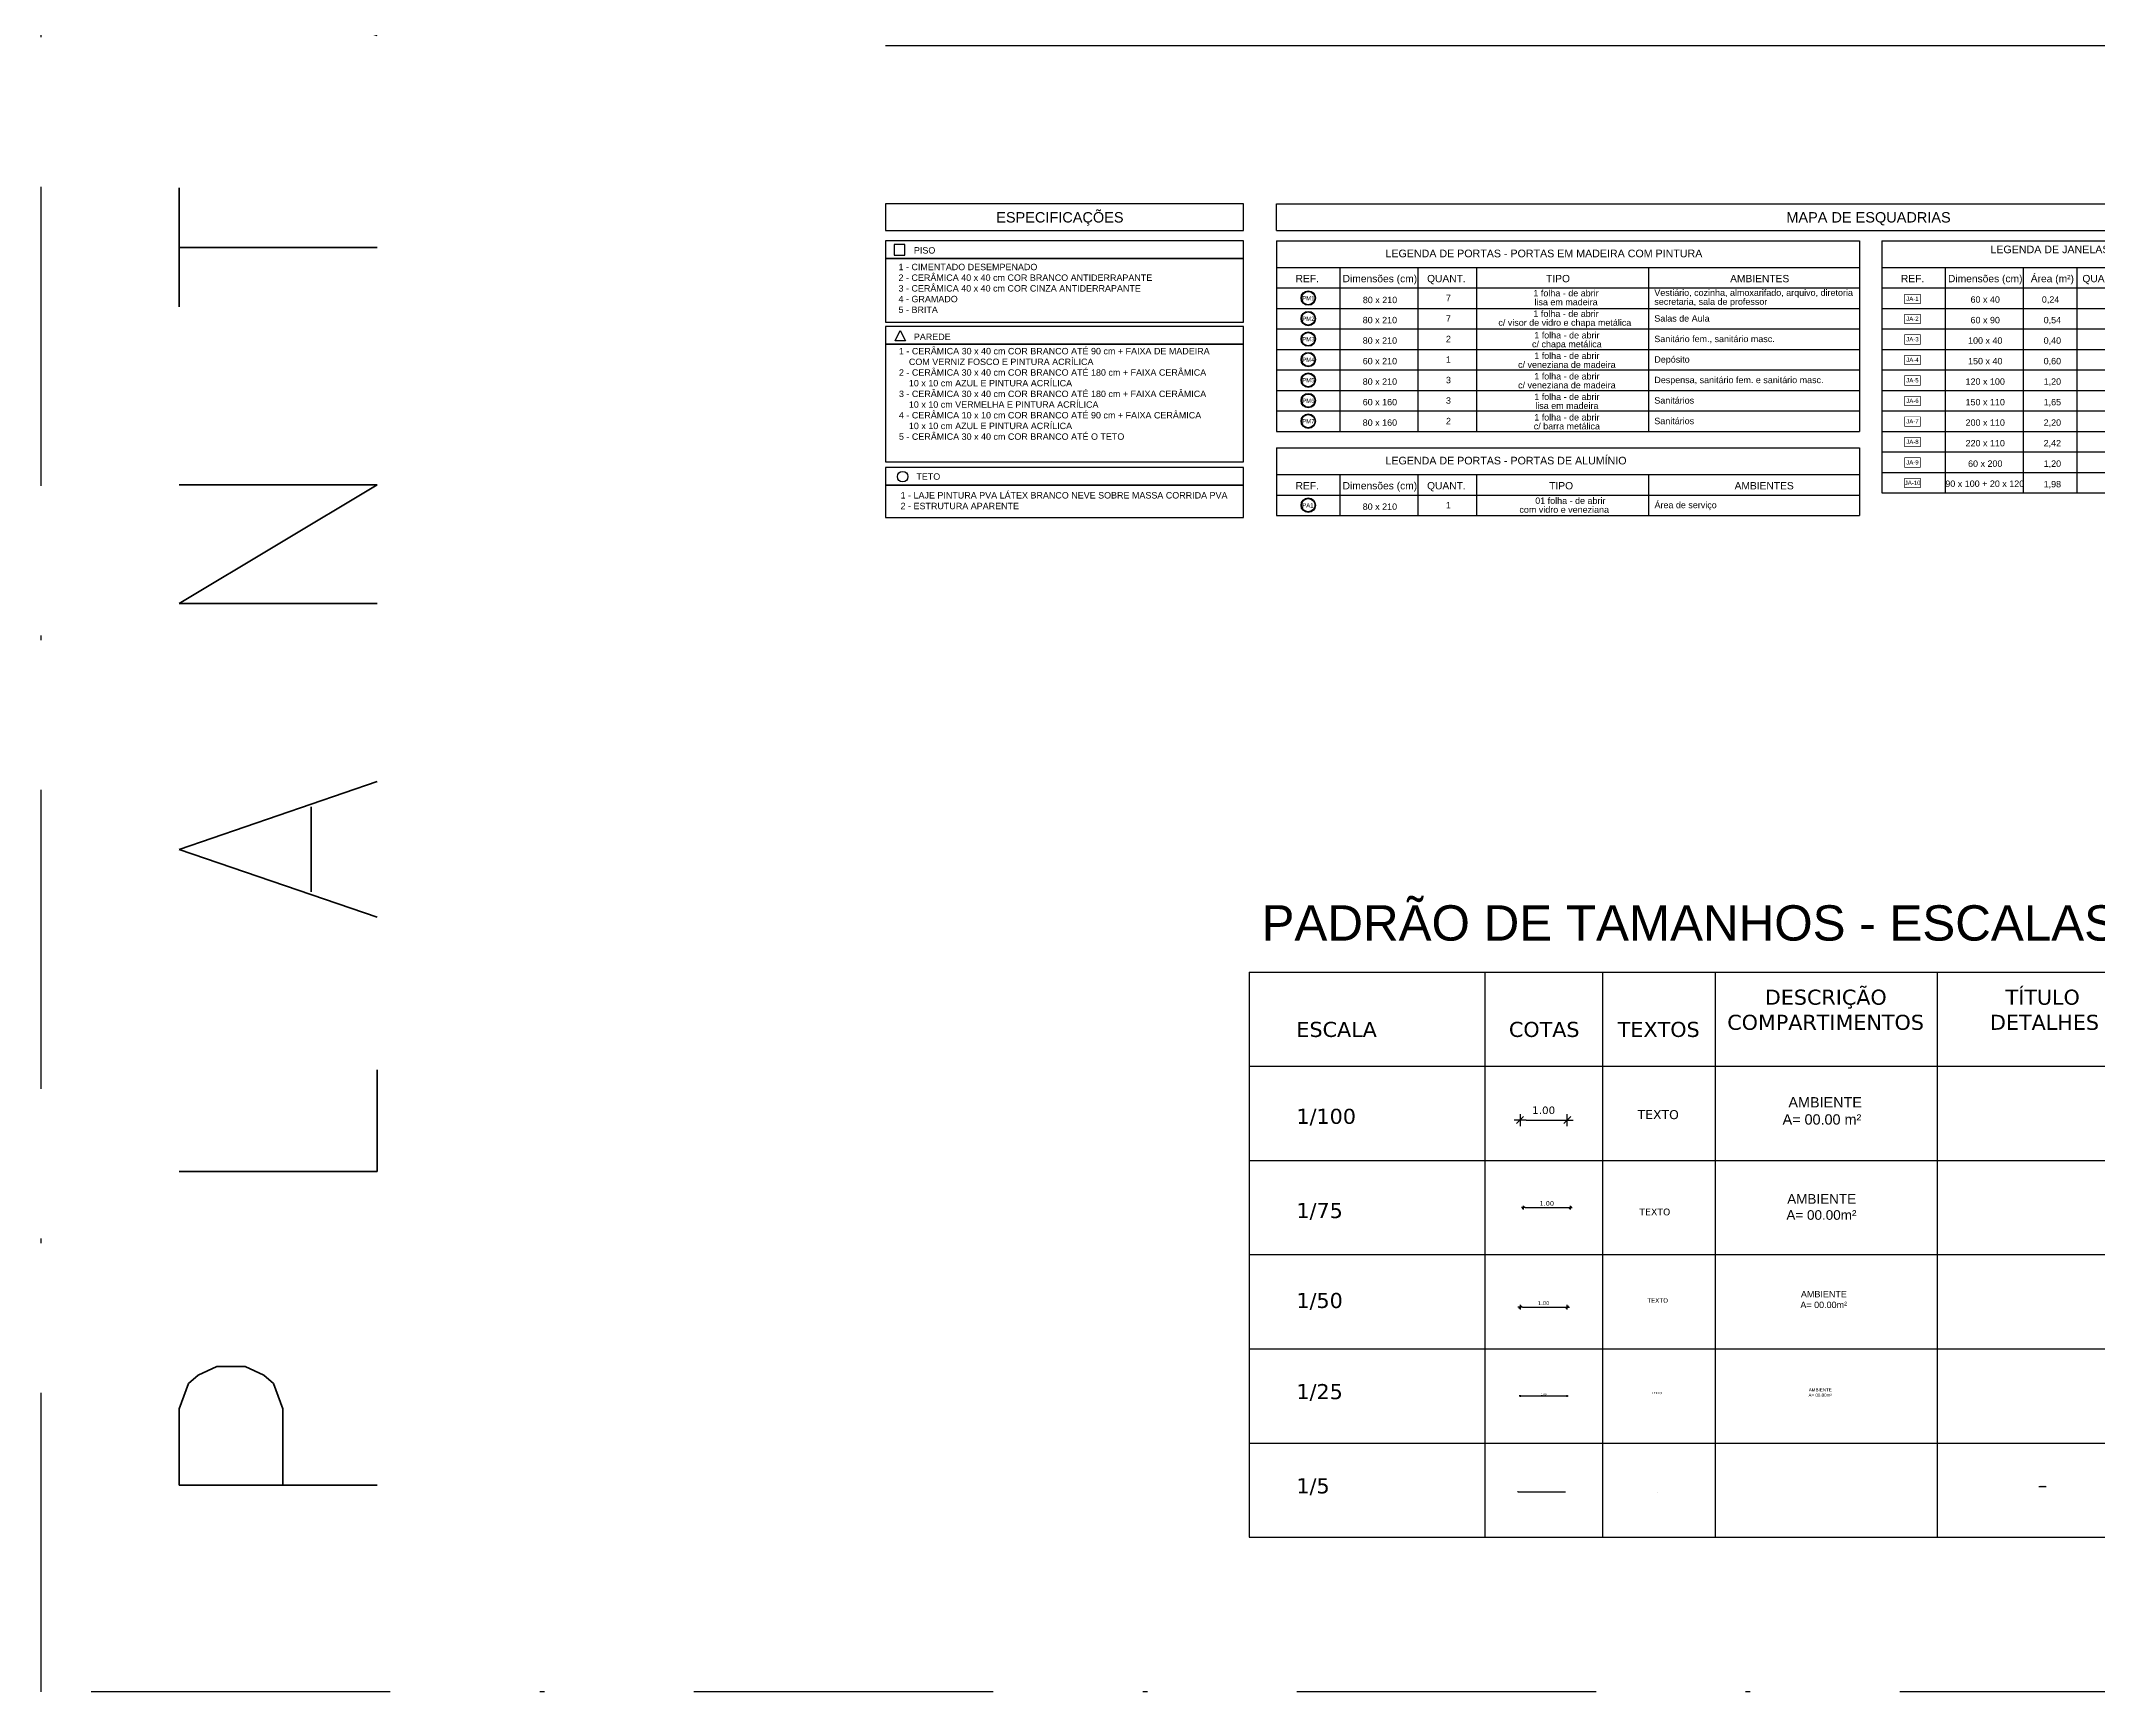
# Model space of a CAD drawing. Header units: millimetres. Extents: x 276 to 399, y 18 to 110.
# Drawn here: x 276.1 to 319.79, y 17.53 to 52.57 of the extents above; entities that cross this region are included whole.
import ezdxf
from ezdxf.enums import TextEntityAlignment as Align

# ---------------------------------------------------------------- set-up
doc = ezdxf.new("R2010")
doc.units = ezdxf.units.MM
doc.header["$LTSCALE"] = 0.005
doc.header["$PDMODE"] = 3
doc.linetypes.add('DASHDOT', pattern=[25.4, 12.7, -6.35, 0, -6.35])
doc.layers.get('0').update_dxf_attribs({"linetype": 'CONTINUOUS'})
doc.layers.get('Defpoints').update_dxf_attribs({"linetype": 'CONTINUOUS'})
for name, color, linetype in [('A-TEXTO', 3, 'CONTINUOUS'), ('ARQ-CTA-1_025', 1, 'CONTINUOUS'), ('ARQ-CTA-1_050', 1, 'CONTINUOUS'), ('ARQ-CTA-1_100', 1, 'CONTINUOUS'), ('ARQ-HTC', 9, 'CONTINUOUS'), ('ARQ-PISO-005', 13, 'CONTINUOUS'), ('ARQ-SMB-1_100', 1, 'CONTINUOUS'), ('ARQ-TXT', 2, 'CONTINUOUS'), ('ARQ-TXT-1_025', 6, 'CONTINUOUS'), ('ARQ-TXT-1_050', 2, 'CONTINUOUS'), ('ARQ-TXT-1_075', 2, 'CONTINUOUS'), ('ARQ-TXT-1_100', 2, 'CONTINUOUS'), ('PAREDE2', 140, 'CONTINUOUS'), ('TEXTO', 3, 'CONTINUOUS')]:
    doc.layers.add(name, color=color, linetype=linetype)
doc.styles.add('A16-E50', font='arial.ttf', dxfattribs={"height": 0.08})
doc.styles.add('ESC-50-A20', font='arial.ttf', dxfattribs={"height": 0.1})
doc.styles.add('FNDE Text Cota 0075', font='verdana.ttf', dxfattribs={"height": 0.1})
doc.styles.add('FNDE Texto Cota 0005', font='verdana.ttf', dxfattribs={"height": 0.008})
doc.styles.add('FNDE Texto Cota 0025', font='verdana.ttf', dxfattribs={"height": 0.04})
doc.styles.add('FNDE Texto Cota 0050', font='verdana.ttf', dxfattribs={"height": 0.08})
doc.styles.add('FNDE Texto Cota 0100', font='verdana.ttf', dxfattribs={"height": 0.16})
doc.styles.get("Standard").update_dxf_attribs({"font": 'simplex.shx'})
doc.styles.add('STYLE1', font='arial.ttf', dxfattribs={"height": 0.2})
doc.dimstyles.new('FNDE 1-0005', dxfattribs={"dimscale": 2.5, "dimtxt": 0.008, "dimasz": 0.0025, "dimexe": 0.15, "dimexo": 0.15, "dimgap": 0.0025, "dimtad": 1, "dimzin": 4, "dimdsep": 46, "dimtxsty": 'FNDE Texto Cota 0005', "dimblk": 'tic', "dimcen": 0.15, "dimdle": 0.15, "dimse1": 1, "dimse2": 1, "dimclrd": 251, "dimclre": 251, "dimclrt": 256, "dimaunit": 1, "dimadec": 3, "dimazin": 0, "dimtfac": 1, "dimtix": 1, "dimtmove": 2, "dimatfit": 3, "dimldrblk": 'tic', "dimfxl": 0.15, "dimtvp": 1, "dimtolj": 1, "dimtzin": 0, "dimarcsym": 0})
doc.dimstyles.new('FNDE 1-0025', dxfattribs={"dimscale": 5, "dimtxt": 0.04, "dimasz": 0.0035, "dimexe": 0.15, "dimexo": 0.15, "dimgap": 0.0025, "dimtad": 1, "dimzin": 1, "dimdsep": 46, "dimtxsty": 'FNDE Texto Cota 0025', "dimblk": 'tic', "dimcen": 0.015, "dimdle": 0.15, "dimse1": 1, "dimse2": 1, "dimclrd": 251, "dimclre": 251, "dimclrt": 256, "dimaunit": 1, "dimadec": 3, "dimazin": 0, "dimtfac": 1, "dimtix": 1, "dimtmove": 2, "dimatfit": 3, "dimfxl": 0.15, "dimtvp": 1, "dimtolj": 1, "dimtzin": 0, "dimarcsym": 0})
doc.dimstyles.new('FNDE 1-0050', dxfattribs={"dimscale": 5, "dimtxt": 0.08, "dimasz": 0.01, "dimexe": 0.15, "dimexo": 0.15, "dimgap": 0.01, "dimtad": 1, "dimzin": 1, "dimdsep": 46, "dimtxsty": 'FNDE Texto Cota 0050', "dimblk": 'tic', "dimcen": 0.015, "dimdle": 0.15, "dimse1": 1, "dimse2": 1, "dimclrd": 251, "dimclre": 251, "dimclrt": 256, "dimaunit": 1, "dimadec": 3, "dimazin": 0, "dimtfac": 1, "dimtix": 1, "dimtmove": 2, "dimatfit": 3, "dimfxl": 0.15, "dimtvp": 1, "dimtolj": 1, "dimtzin": 0, "dimarcsym": 0})
doc.dimstyles.new('FNDE 1-0100', dxfattribs={"dimscale": 2.5, "dimtxt": 0.16, "dimasz": 0.05, "dimexe": 0.15, "dimexo": 0.15, "dimgap": 0.05, "dimtad": 1, "dimzin": 4, "dimdsep": 46, "dimtxsty": 'FNDE Texto Cota 0100', "dimblk": 'tic', "dimcen": 0.15, "dimdle": 0.15, "dimse1": 1, "dimse2": 1, "dimclrd": 251, "dimclre": 251, "dimclrt": 256, "dimaunit": 1, "dimadec": 3, "dimazin": 0, "dimtfac": 1, "dimtix": 1, "dimtmove": 2, "dimatfit": 3, "dimldrblk": 'tic', "dimfxl": 0.15, "dimtvp": 1, "dimtolj": 1, "dimtzin": 0, "dimarcsym": 0})
doc.dimstyles.new('FNDE 1-075', dxfattribs={"dimscale": 2.5, "dimtxt": 0.1, "dimasz": 0.015, "dimexe": 0.15, "dimexo": 0.15, "dimgap": 0.015, "dimtad": 1, "dimzin": 4, "dimdsep": 46, "dimtxsty": 'FNDE Text Cota 0075', "dimblk": 'tic', "dimcen": 0.025, "dimdle": 0.15, "dimse1": 1, "dimse2": 1, "dimclrd": 251, "dimclre": 251, "dimclrt": 256, "dimaunit": 1, "dimadec": 3, "dimazin": 0, "dimtfac": 1, "dimtix": 1, "dimtmove": 2, "dimatfit": 3, "dimldrblk": 'DOTSMALL', "dimfxl": 0.15, "dimtvp": 1, "dimtolj": 1, "dimtzin": 0, "dimarcsym": 0})

# ---------------------------------------------------------------- blocks, each defined once
blk = doc.blocks.new('tic')
at = {"color": 251}
for p, q in [((-1, 0), (1, 0)), ((0, -1), (0, 1))]:
    blk.add_line(p, q, dxfattribs=at)
blk.add_line((-0.6, -0.6), (0.6, 0.6))
blk = doc.blocks.new('*D168')
at = {"layer": 'ARQ-CTA-1_025', "color": 251, "lineweight": -2}
blk.add_line((307.519, 23.811), (308.484, 23.811), dxfattribs=at)
at = {"layer": 'Defpoints', "color": 0}
for p in [(308.502, 23.811), (307.502, 22.811), (308.502, 22.811)]:
    blk.add_point(p, dxfattribs=at)
at = {"layer": 'ARQ-CTA-1_025', "color": 251, "lineweight": -2, "xscale": 0.0175, "yscale": 0.0175, "zscale": 0.0175, "rotation": 180}
blk.add_blockref('tic', (307.502, 23.811), dxfattribs=at)
at = {"layer": 'ARQ-CTA-1_025', "color": 251, "lineweight": -2, "xscale": 0.0175, "yscale": 0.0175, "zscale": 0.0175}
blk.add_blockref('tic', (308.502, 23.811), dxfattribs=at)
at = {"layer": 'ARQ-CTA-1_025', "insert": (308.002, 23.845), "char_height": 0.04, "attachment_point": 5, "style": 'FNDE Texto Cota 0025'}
blk.add_mtext('\\A1;1.00', dxfattribs=at)
blk = doc.blocks.new('*D169')
at = {"layer": 'ARQ-CTA-1_100', "color": 251, "lineweight": -2}
blk.add_line((307.627, 29.667), (308.377, 29.667), dxfattribs=at)
at = {"layer": 'Defpoints', "color": 0}
for p in [(308.502, 29.667), (307.502, 28.811), (308.502, 28.811)]:
    blk.add_point(p, dxfattribs=at)
at = {"layer": 'ARQ-CTA-1_100', "color": 251, "lineweight": -2, "xscale": 0.125, "yscale": 0.125, "zscale": 0.125, "rotation": 180}
blk.add_blockref('tic', (307.502, 29.667), dxfattribs=at)
at = {"layer": 'ARQ-CTA-1_100', "color": 251, "lineweight": -2, "xscale": 0.125, "yscale": 0.125, "zscale": 0.125}
blk.add_blockref('tic', (308.502, 29.667), dxfattribs=at)
at = {"layer": 'ARQ-CTA-1_100', "insert": (308.002, 29.875), "char_height": 0.16, "attachment_point": 5, "style": 'FNDE Texto Cota 0100'}
blk.add_mtext('\\A1;1.00', dxfattribs=at)
blk = doc.blocks.new('*D170')
at = {"layer": 'ARQ-CTA-1_050', "color": 251, "lineweight": -2}
blk.add_line((307.552, 25.698), (308.452, 25.698), dxfattribs=at)
at = {"layer": 'Defpoints', "color": 0}
for p in [(307.502, 26.243), (308.502, 26.243), (308.502, 25.698)]:
    blk.add_point(p, dxfattribs=at)
at = {"layer": 'ARQ-CTA-1_050', "color": 251, "lineweight": -2, "xscale": 0.05, "yscale": 0.05, "zscale": 0.05, "rotation": 180}
blk.add_blockref('tic', (307.502, 25.698), dxfattribs=at)
at = {"layer": 'ARQ-CTA-1_050', "color": 251, "lineweight": -2, "xscale": 0.05, "yscale": 0.05, "zscale": 0.05}
blk.add_blockref('tic', (308.502, 25.698), dxfattribs=at)
at = {"layer": 'ARQ-CTA-1_050', "insert": (308.002, 25.782), "char_height": 0.08, "attachment_point": 5, "style": 'FNDE Texto Cota 0050'}
blk.add_mtext('\\A1;1.00', dxfattribs=at)
blk = doc.blocks.new('*D171')
at = {"layer": 'ARQ-HTC', "color": 251, "linetype": 'Continuous', "lineweight": -2}
blk.add_line((307.606, 27.809), (308.531, 27.809), dxfattribs=at)
at = {"layer": 'Defpoints', "color": 0, "linetype": 'Continuous'}
for p in [(307.569, 27.933), (308.569, 27.933), (308.569, 27.809)]:
    blk.add_point(p, dxfattribs=at)
at = {"layer": 'ARQ-HTC', "color": 251, "linetype": 'Continuous', "lineweight": -2, "xscale": 0.0375, "yscale": 0.0375, "zscale": 0.0375, "rotation": 180}
blk.add_blockref('tic', (307.569, 27.809), dxfattribs=at)
at = {"layer": 'ARQ-HTC', "color": 251, "linetype": 'Continuous', "lineweight": -2, "xscale": 0.0375, "yscale": 0.0375, "zscale": 0.0375}
blk.add_blockref('tic', (308.569, 27.809), dxfattribs=at)
at = {"layer": 'ARQ-HTC', "linetype": 'Continuous', "insert": (308.069, 27.898), "char_height": 0.1, "attachment_point": 5, "style": 'FNDE Text Cota 0075'}
blk.add_mtext('\\A1;1.00', dxfattribs=at)
blk = doc.blocks.new('_DotSmall')
at = {"color": 0, "linetype": 'ByBlock', "const_width": 0.5}
blk.add_lwpolyline([(-0.0625, 0, 1), (0.0625, 0, 1)], format="xyb", close=True, dxfattribs=at)
blk = doc.blocks.new('*D172')
at = {"layer": 'ARQ-HTC', "color": 251, "linetype": 'Continuous', "lineweight": -2}
blk.add_line((307.462, 21.775), (308.45, 21.775), dxfattribs=at)
at = {"layer": 'Defpoints', "color": 0, "linetype": 'Continuous'}
for p in [(307.456, 21.853), (308.456, 21.871), (308.456, 21.775)]:
    blk.add_point(p, dxfattribs=at)
at = {"layer": 'ARQ-HTC', "color": 251, "linetype": 'Continuous', "lineweight": -2, "xscale": 0.00625, "yscale": 0.00625, "zscale": 0.00625, "rotation": 180}
blk.add_blockref('tic', (307.456, 21.775), dxfattribs=at)
at = {"layer": 'ARQ-HTC', "color": 251, "linetype": 'Continuous', "lineweight": -2, "xscale": 0.00625, "yscale": 0.00625, "zscale": 0.00625}
blk.add_blockref('tic', (308.456, 21.775), dxfattribs=at)
at = {"layer": 'ARQ-HTC', "linetype": 'Continuous', "insert": (307.956, 21.786), "char_height": 0.008, "attachment_point": 5, "style": 'FNDE Texto Cota 0005'}
blk.add_mtext('\\A1;1.00', dxfattribs=at)

msp = doc.modelspace()

# ---------------------------------------------------------------- hatches: boundary and pattern name
at = {"layer": 'ARQ-SMB-1_100'}
h = msp.add_hatch(color=252, dxfattribs=at)
edge = h.paths.add_edge_path()
edge.add_arc((303.005, 47.118), 0.153, 0, 360)
edge = h.paths.add_edge_path(flags=17)
edge.add_arc((303.005, 47.118), 0.14, 0, 360)
h = msp.add_hatch(color=252, dxfattribs=at)
edge = h.paths.add_edge_path()
edge.add_arc((303.005, 46.683), 0.153, 0, 360)
edge = h.paths.add_edge_path(flags=17)
edge.add_arc((303.005, 46.683), 0.14, 0, 360)
h = msp.add_hatch(color=252, dxfattribs=at)
edge = h.paths.add_edge_path()
edge.add_arc((303.005, 46.247), 0.153, 0, 360)
edge = h.paths.add_edge_path(flags=17)
edge.add_arc((303.005, 46.247), 0.14, 0, 360)
h = msp.add_hatch(color=252, dxfattribs=at)
edge = h.paths.add_edge_path()
edge.add_arc((303.005, 45.812), 0.153, 0, 360)
edge = h.paths.add_edge_path(flags=17)
edge.add_arc((303.005, 45.812), 0.14, 0, 360)
h = msp.add_hatch(color=252, dxfattribs=at)
edge = h.paths.add_edge_path()
edge.add_arc((303.005, 45.376), 0.153, 0, 360)
edge = h.paths.add_edge_path(flags=17)
edge.add_arc((303.005, 45.376), 0.14, 0, 360)
h = msp.add_hatch(color=252, dxfattribs=at)
edge = h.paths.add_edge_path()
edge.add_arc((303.005, 44.941), 0.153, 0, 360)
edge = h.paths.add_edge_path(flags=17)
edge.add_arc((303.005, 44.941), 0.14, 0, 360)
h = msp.add_hatch(color=252, dxfattribs=at)
edge = h.paths.add_edge_path()
edge.add_arc((303.005, 44.505), 0.153, 0, 360)
edge = h.paths.add_edge_path(flags=17)
edge.add_arc((303.005, 44.505), 0.14, 0, 360)
h = msp.add_hatch(color=252, dxfattribs=at)
edge = h.paths.add_edge_path()
edge.add_arc((303.005, 42.721), 0.153, 0, 360)
edge = h.paths.add_edge_path(flags=17)
edge.add_arc((303.005, 42.721), 0.14, 0, 360)

# ---------------------------------------------------------------- linework, layer by layer
at = {"color": 251}
for p, q in [((301.752, 32.811), (301.752, 20.811)), ((301.752, 32.811), (350.625, 32.811)), ((306.752, 32.811), (306.752, 20.811)), ((309.252, 32.811), (309.252, 20.811)), ((311.642, 32.811), (311.642, 20.811)), ((316.357, 32.811), (316.357, 20.811)), ((301.752, 30.811), (350.625, 30.811)), ((301.752, 30.811), (350.625, 30.811)), ((301.752, 28.811), (350.625, 28.811)), ((301.752, 26.811), (350.625, 26.811)), ((301.752, 24.811), (350.625, 24.811)), ((301.752, 22.811), (350.625, 22.811)), ((301.752, 20.811), (350.625, 20.811))]:
    msp.add_line(p, q, dxfattribs=at)
at = {"linetype": 'DASHDOT', "ltscale": 100}
msp.add_lwpolyline([(276.105, 109.673), (398.714, 109.673), (398.714, 17.53), (276.105, 17.53)], close=True, dxfattribs=at)
at = {"layer": 'ARQ-HTC', "color": 5, "linetype": 'Continuous'}
msp.add_line((318.515, 21.89), (318.672, 21.89), dxfattribs=at)
at = {"layer": 'ARQ-PISO-005'}
msp.add_line((334.973, 52.476), (294.03, 52.476), dxfattribs=at)
at = {"layer": 'ARQ-SMB-1_100', "color": 1}
for points in [[(294.03, 49.12), (294.03, 48.554), (301.633, 48.554), (301.633, 49.12)], [(294.03, 48.336), (294.03, 47.961), (301.633, 47.961), (301.633, 48.336)], [(294.03, 47.961), (294.03, 46.608), (301.633, 46.608), (301.633, 47.961)], [(294.03, 46.514), (294.03, 46.139), (301.633, 46.139), (301.633, 46.514)], [(294.03, 46.139), (294.03, 43.642), (301.633, 43.642), (301.633, 46.139)], [(294.03, 43.522), (294.03, 43.147), (301.633, 43.147), (301.633, 43.522)], [(294.03, 43.147), (294.03, 42.461), (301.633, 42.461), (301.633, 43.147)]]:
    msp.add_lwpolyline(points, close=True, dxfattribs=at)
at = {"layer": 'ARQ-SMB-1_100'}
msp.add_lwpolyline([(294.216, 48.029), (294.441, 48.029), (294.441, 48.254), (294.216, 48.254)], close=True, dxfattribs=at)
at = {"layer": 'ARQ-SMB-1_100', "color": 252, "ltscale": 10, "const_width": 0.0133}
for points in [[(315.666, 47), (315.999, 47), (315.999, 47.2), (315.666, 47.2)], [(315.666, 46.575), (315.999, 46.575), (315.999, 46.775), (315.666, 46.775)], [(315.666, 46.139), (315.999, 46.139), (315.999, 46.339), (315.666, 46.339)], [(315.666, 45.704), (315.999, 45.704), (315.999, 45.904), (315.666, 45.904)], [(315.666, 45.268), (315.999, 45.268), (315.999, 45.468), (315.666, 45.468)], [(315.666, 44.833), (315.999, 44.833), (315.999, 45.033), (315.666, 45.033)], [(315.666, 44.397), (315.999, 44.397), (315.999, 44.597), (315.666, 44.597)], [(315.666, 43.962), (315.999, 43.962), (315.999, 44.162), (315.666, 44.162)], [(315.666, 43.527), (315.999, 43.527), (315.999, 43.727), (315.666, 43.727)], [(315.666, 43.091), (315.999, 43.091), (315.999, 43.291), (315.666, 43.291)]]:
    msp.add_lwpolyline(points, close=True, dxfattribs=at)
at = {"layer": 'ARQ-SMB-1_100'}
msp.add_lwpolyline([(294.344, 46.432), (294.457, 46.207), (294.232, 46.207), (294.344, 46.432)], dxfattribs=at)
at = {"layer": 'ARQ-SMB-1_100', "color": 252}
for centre, radius in [((303.005, 47.118), 0.153), ((303.005, 47.118), 0.14), ((303.005, 46.683), 0.153), ((303.005, 46.683), 0.14), ((303.005, 46.247), 0.153), ((303.005, 46.247), 0.14), ((303.005, 45.812), 0.153), ((303.005, 45.812), 0.14), ((303.005, 45.376), 0.153), ((303.005, 45.376), 0.14), ((303.005, 44.941), 0.153), ((303.005, 44.941), 0.14), ((303.005, 44.505), 0.153), ((303.005, 44.505), 0.14), ((303.005, 42.721), 0.153), ((303.005, 42.721), 0.14)]:
    msp.add_circle(centre, radius, dxfattribs=at)
at = {"layer": 'ARQ-SMB-1_100'}
msp.add_circle((294.394, 43.327), 0.112, dxfattribs=at)
at = {"layer": 'TEXTO', "color": 1}
for p, q in [((302.33, 49.12), (327.56, 49.12)), ((302.33, 48.554), (302.33, 49.12)), ((302.33, 48.554), (302.33, 49.12)), ((302.33, 48.554), (327.56, 48.554)), ((302.33, 48.336), (314.709, 48.336)), ((302.33, 48.336), (302.33, 44.286)), ((314.709, 48.336), (314.709, 44.286)), ((315.18, 48.336), (327.56, 48.336)), ((315.18, 48.336), (315.18, 42.98)), ((315.18, 48.336), (327.56, 48.336)), ((302.33, 47.77), (314.709, 47.77)), ((303.68, 44.286), (303.68, 47.77)), ((305.336, 44.286), (305.336, 47.77)), ((306.585, 44.286), (306.585, 47.77)), ((310.237, 44.286), (310.237, 47.77)), ((315.18, 47.77), (327.56, 47.77)), ((316.531, 42.98), (316.531, 47.77)), ((318.187, 42.98), (318.187, 47.77)), ((319.327, 42.98), (319.327, 47.77)), ((302.33, 47.335), (314.709, 47.335)), ((315.18, 47.335), (327.56, 47.335)), ((302.33, 46.899), (314.709, 46.899)), ((315.18, 46.899), (327.56, 46.899)), ((302.33, 46.464), (314.709, 46.464)), ((315.18, 46.464), (327.56, 46.464)), ((302.33, 46.028), (314.709, 46.028)), ((315.18, 46.028), (327.56, 46.028)), ((302.33, 45.593), (314.709, 45.593)), ((315.18, 45.593), (327.56, 45.593)), ((302.33, 45.157), (314.709, 45.157)), ((315.18, 45.157), (327.56, 45.157)), ((302.33, 44.722), (314.709, 44.722)), ((315.18, 44.722), (327.56, 44.722)), ((302.33, 44.286), (314.709, 44.286)), ((315.18, 44.286), (327.56, 44.286)), ((302.33, 43.939), (302.33, 42.502)), ((302.33, 43.939), (314.709, 43.939)), ((302.33, 43.939), (314.709, 43.939)), ((314.709, 43.939), (314.709, 42.502)), ((315.18, 43.851), (327.56, 43.851)), ((302.33, 43.373), (314.709, 43.373)), ((303.68, 42.502), (303.68, 43.373)), ((305.336, 42.502), (305.336, 43.373)), ((306.585, 42.502), (306.585, 43.373)), ((310.237, 42.502), (310.237, 43.373)), ((315.18, 43.415), (327.56, 43.415)), ((315.18, 43.415), (327.56, 43.415)), ((315.18, 43.415), (327.56, 43.415)), ((302.33, 42.937), (314.709, 42.937)), ((315.18, 42.98), (327.56, 42.98)), ((302.33, 42.502), (314.709, 42.502))]:
    msp.add_line(p, q, dxfattribs=at)

# ---------------------------------------------------------------- texts
at = {"layer": 'A-TEXTO'}
msp.add_text('P L A N T A  B A I X A', height=4.2, rotation=90, dxfattribs=at).set_placement((283.235, 21.195))
at = {"layer": 'ARQ-SMB-1_100', "style": 'A16-E50'}
for tag, p in [('PM1', (302.876, 47.069)), ('JA-1', (315.7, 47.059)), ('PM2', (302.876, 46.634)), ('JA-2', (315.7, 46.634)), ('PM3', (302.876, 46.199)), ('JA-3', (315.7, 46.198)), ('PM4', (302.876, 45.763)), ('JA-4', (315.7, 45.763)), ('PM5', (302.876, 45.328)), ('JA-5', (315.7, 45.327)), ('PM6', (302.876, 44.892)), ('JA-6', (315.7, 44.892)), ('PM7', (302.876, 44.457)), ('JA-7', (315.7, 44.456)), ('JA-8', (315.7, 44.021)), ('JA-9', (315.7, 43.585)), ('JA-10', (315.669, 43.15)), ('PA1', (302.876, 42.672))]:
    msp.add_attdef(tag, p, '', height=0.0912, dxfattribs=at)
at = {"layer": 'ARQ-TXT', "attachment_point": 1, "style": 'ESC-50-A20'}
for s, width, gutter_width, insert, char_height in [('PADRÃO DE TAMANHOS - ESCALAS MÉDIAS', 23.10605, 12.5, (302.012, 34.228), 0.75), ('\\pi1.0553;{\\fVerdana|b0|i0|c0|p34;DESCRIÇÃO \\P\\pi0.25715;COMPARTIMENTOS}', 4.7147, 0.5, (311.642, 32.437), 0.32), ('\\pi1.4497;{\\fVerdana|b0|i0|c0|p34;TÍTULO\\P\\pi1.1201;DETALHES}', 4.51623, 0.5, (316.357, 32.437), 0.32), ('{\\fVerdana|b0|i0|c0|p34;ESCALA}', 4, 0.5, (302.752, 31.753), 0.32), ('\\pi0.51168;{\\fVerdana|b0|i0|c0|p34;COTAS}', 2.5, 0.5, (306.752, 31.753), 0.32), ('\\pi0.32317;{\\fVerdana|b0|i0|c0|p34;TEXTOS}', 2.39053, 0.5, (309.252, 31.753), 0.32), ('{\\fVerdana|b0|i0|c0|p34;1/100}', 8.52818, 0.5, (302.752, 29.908), 0.32), ('{\\fVerdana|b0|i0|c0|p34;1/75}', 8.52818, 0.5, (302.752, 27.908), 0.32), ('{\\fVerdana|b0|i0|c0|p34;1/50}', 8.52818, 0.5, (302.752, 25.999), 0.32), ('{\\fVerdana|b0|i0|c0|p34;1/25}', 8.52818, 0.5, (302.752, 24.064), 0.32), ('{\\fVerdana|b0|i0|c0|p34;1/5}', 8.52818, 0.5, (302.752, 22.064), 0.32)]:
    msp.add_mtext_dynamic_manual_height_columns(s, width=width, gutter_width=gutter_width, heights=[0], dxfattribs=dict(at, insert=insert, char_height=char_height))
at = {"layer": 'ARQ-TXT-1_025', "color": 3, "insert": (318.437, 21.873), "char_height": 0.012, "width": 0.23272, "attachment_point": 7, "style": 'ESC-50-A20'}
msp.add_mtext('\\pi0.079352;DETALHE 2 - VISTA\\P\\pi0.1406;{\\C256;ESCALA 1/5}', dxfattribs=at)
at = {"layer": 'ARQ-TXT-1_050', "attachment_point": 1, "style": 'ESC-50-A20'}
for s, width, insert, char_height in [('\\pi1.0649;AMBIENTE     \\P\\pi0.94075;A= 00.00 m²', 3.27851, (312.133, 30.155), 0.21845), ('\\pi0.47118;AMBIENTE       \\P\\pi0.45365;A= 00.00m²', 2.38952, (312.701, 28.097), 0.2048), ('\\pi0.71237;AMBIENTE       \\P\\pi0.70069;A= 00.00m²', 2.38952, (312.751, 26.041), 0.13653), ('\\pi0.95357;AMBIENTE       \\P\\pi0.94772;A= 00.00m²', 2.38952, (312.676, 23.976), 0.06827)]:
    msp.add_mtext_dynamic_manual_height_columns(s, width=width, gutter_width=1, heights=[0], dxfattribs=dict(at, insert=insert, char_height=char_height))
at = {"layer": 'ARQ-TXT-1_075', "attachment_point": 1, "style": 'ESC-50-A20'}
for width, insert, char_height in [(1.64607, (309.996, 29.88), 0.192), (1.60806, (310.034, 27.79), 0.144), (1.43813, (310.204, 25.886), 0.096), (1.34738, (310.295, 23.898), 0.048), (1.23336, (310.409, 21.774), 0.0096)]:
    msp.add_mtext_dynamic_manual_height_columns('{\\fVerdana|b0|i0|c0|p34;TEXTO}', width=width, gutter_width=0.5, heights=[0], dxfattribs=dict(at, insert=insert, char_height=char_height))
at = {"layer": 'ARQ-TXT-1_100', "style": 'STYLE1'}
for s, height, p in [('7', 0.136, (305.98, 47.052)), ('1 folha - de abrir', 0.13608, (308.477, 47.154)), ('80 x 210', 0.1361, (304.527, 47.01)), ('7', 0.136, (305.98, 46.617)), ('1 folha - de abrir', 0.13608, (308.477, 46.719)), ('lisa em madeira', 0.13608, (308.477, 46.965)), ('60 x 40', 0.1361, (317.376, 47.019)), ('0,24', 0.1361, (318.763, 47.019)), ('80 x 210', 0.1361, (304.525, 46.583)), ('2', 0.136, (305.98, 46.181)), ('c/ visor de vidro e chapa metálica ', 0.13608, (308.477, 46.529)), ('1 folha - de abrir', 0.13608, (308.494, 46.261)), ('60 x 90', 0.1361, (317.376, 46.583)), ('0,54', 0.1361, (318.801, 46.583)), ('80 x 210', 0.1361, (304.525, 46.148)), ('1', 0.136, (305.98, 45.746)), ('c/ chapa metálica', 0.13608, (308.494, 46.072)), ('1 folha - de abrir', 0.13608, (308.494, 45.826)), ('100 x 40', 0.1361, (317.376, 46.148)), ('0,40', 0.1361, (318.801, 46.148)), ('60 x 210', 0.1361, (304.525, 45.712)), ('3', 0.136, (305.98, 45.31)), ('c/ veneziana de madeira', 0.13608, (308.494, 45.636)), ('1 folha - de abrir', 0.13608, (308.494, 45.39)), ('150 x 40', 0.1361, (317.376, 45.712)), ('0,60', 0.1361, (318.801, 45.712)), ('80 x 210', 0.1361, (304.525, 45.277)), ('3', 0.136, (305.98, 44.875)), ('c/ veneziana de madeira', 0.13608, (308.494, 45.201)), ('1 folha - de abrir', 0.13608, (308.494, 44.955)), ('120 x 100', 0.1361, (317.376, 45.277)), ('1,20', 0.1361, (318.801, 45.277)), ('60 x 160', 0.1361, (304.525, 44.841)), ('2', 0.136, (305.98, 44.439)), ('1 folha - de abrir', 0.13608, (308.494, 44.519)), ('lisa em madeira', 0.13608, (308.494, 44.765)), ('150 x 110', 0.1361, (317.376, 44.841)), ('1,65', 0.1361, (318.801, 44.841)), ('80 x 160', 0.1361, (304.525, 44.406)), ('c/ barra metálica', 0.13608, (308.494, 44.33)), ('200 x 110', 0.1361, (317.376, 44.406)), ('2,20', 0.1361, (318.801, 44.406)), ('220 x 110', 0.1361, (317.376, 43.97)), ('2,42', 0.1361, (318.801, 43.97)), ('90 x 100 + 20 x 120', 0.13608, (317.366, 43.109)), ('60 x 200', 0.1361, (317.376, 43.535)), ('1,20', 0.1361, (318.801, 43.535)), ('01 folha - de abrir', 0.13608, (308.568, 42.749)), ('1,98', 0.1361, (318.801, 43.1)), ('80 x 210', 0.1361, (304.525, 42.622)), ('1', 0.136, (305.98, 42.655)), ('com vidro e veneziana  ', 0.13608, (308.491, 42.559))]:
    msp.add_text(s, height=height, dxfattribs=at).set_placement(p, align=Align.CENTER)
for s, height, p in [('Vestiário, cozinha, almoxarifado, arquivo, diretoria', 0.13608, (310.351, 47.165)), ('secretaria, sala de professor', 0.13608, (310.351, 46.974)), ('Salas de Aula', 0.13608, (310.351, 46.618)), ('Sanitário fem., sanitário masc.  ', 0.13608, (310.351, 46.183)), ('Depósito', 0.1361, (310.351, 45.747)), ('Despensa, sanitário fem. e sanitário masc.', 0.13608, (310.351, 45.312)), ('Sanitários', 0.1361, (310.351, 44.877)), ('Sanitários', 0.1361, (310.351, 44.441)), ('Área de serviço', 0.13608, (310.355, 42.657))]:
    msp.add_text(s, height=height, dxfattribs=at).set_placement(p)
at = {"layer": 'ARQ-TXT-1_100', "attachment_point": 1, "style": 'STYLE1'}
for s, width, insert, char_height in [('PISO', 0.5383, (294.633, 48.199), 0.1361), ('1 - CIMENTADO DESEMPENADO\\P2 - CERÂMICA 40 x 40 cm COR BRANCO ANTIDERRAPANTE\\P3 - CERÂMICA 40 x 40 cm COR CINZA ANTIDERRAPANTE\\P4 - GRAMADO\\P5 - BRITA', 8.35283, (294.306, 47.846), 0.13608), ('PAREDE', 0.5383, (294.631, 46.364), 0.1361), ('1 - CERÂMICA 30 x 40 cm COR BRANCO ATÉ 90 cm + FAIXA DE MADEIRA \\P    COM VERNIZ FOSCO E PINTURA ACRÍLICA\\P2 - CERÂMICA 30 x 40 cm COR BRANCO ATÉ 180 cm + FAIXA CERÂMICA \\P    10 x 10 cm AZUL E PINTURA ACRÍLICA\\P3 - CERÂMICA 30 x 40 cm COR BRANCO ATÉ 180 cm + FAIXA CERÂMICA \\P    10 x 10 cm VERMELHA E PINTURA ACRÍLICA\\P4 - CERÂMICA 10 x 10 cm COR BRANCO ATÉ 90 cm + FAIXA CERÂMICA \\P    10 x 10 cm AZUL E PINTURA ACRÍLICA\\P5 - CERÂMICA 30 x 40 cm COR BRANCO ATÉ O TETO', 9.08368, (294.315, 46.06), 0.13608), ('TETO', 0.5383, (294.685, 43.397), 0.1361), ('1 - LAJE PINTURA PVA LÁTEX BRANCO NEVE SOBRE MASSA CORRIDA PVA\\P2 - ESTRUTURA APARENTE', 9.08368, (294.35, 42.999), 0.13608)]:
    msp.add_mtext_dynamic_manual_height_columns(s, width=width, gutter_width=0.5, heights=[0], dxfattribs=dict(at, insert=insert, char_height=char_height))
at = {"layer": 'PAREDE2', "color": 4, "style": 'STYLE1'}
for s, p in [('ESPECIFICAÇÕES', (297.732, 48.722)), ('MAPA DE ESQUADRIAS', (314.898, 48.722))]:
    msp.add_text(s, height=0.22032, dxfattribs=at).set_placement(p, align=Align.CENTER)
at = {"layer": 'TEXTO', "color": 3, "style": 'STYLE1'}
for s, p in [('LEGENDA DE PORTAS - PORTAS EM MADEIRA COM PINTURA', (304.644, 47.984)), ('LEGENDA DE JANELAS - JANELAS ALUMÍNIO', (317.486, 48.07)), ('LEGENDA DE PORTAS - PORTAS DE ALUMÍNIO', (304.644, 43.587))]:
    msp.add_text(s, height=0.162, dxfattribs=at).set_placement(p)
at = {"layer": 'TEXTO', "style": 'STYLE1'}
for s, height, p in [('Dimensões (cm)', 0.15552, (304.525, 47.454)), ('Dimensões (cm)', 0.15552, (317.376, 47.454)), ('Área (m²)', 0.1555, (318.801, 47.454)), ('REF.', 0.1555, (302.983, 47.454)), ('QUANT.', 0.1555, (305.937, 47.454)), ('TIPO', 0.1555, (308.307, 47.454)), ('AMBIENTES', 0.1555, (312.588, 47.454)), ('REF.', 0.1555, (315.833, 47.454)), ('QUANT.', 0.1555, (319.849, 47.454)), ('REF.', 0.1555, (302.983, 43.057)), ('Dimensões (cm)', 0.15552, (304.525, 43.057)), ('QUANT.', 0.1555, (305.937, 43.057)), ('TIPO', 0.1555, (308.373, 43.057)), ('AMBIENTES', 0.1555, (312.683, 43.057))]:
    msp.add_text(s, height=height, dxfattribs=at).set_placement(p, align=Align.CENTER)

# ---------------------------------------------------------------- dimensions: what is measured, and where the dimension line sits
at = {"layer": 'ARQ-CTA-1_025'}
dim = msp.add_linear_dim(base=(308.502, 23.811), p1=(307.502, 22.811), p2=(308.502, 22.811), dimstyle='FNDE 1-0025', dxfattribs=at)
dim.commit()
dim.dimension.update_dxf_attribs({"geometry": '*D168', "text_midpoint": (308.002, 23.845)})
at = {"layer": 'ARQ-CTA-1_050'}
dim = msp.add_linear_dim(base=(308.502, 25.698), p1=(307.502, 26.243), p2=(308.502, 26.243), dimstyle='FNDE 1-0050', override={"dimtad": 0}, dxfattribs=at)
dim.commit()
dim.dimension.update_dxf_attribs({"geometry": '*D170', "text_midpoint": (308.002, 25.782)})
at = {"layer": 'ARQ-CTA-1_100'}
dim = msp.add_linear_dim(base=(308.502, 29.667), p1=(307.502, 28.811), p2=(308.502, 28.811), dimstyle='FNDE 1-0100', dxfattribs=at)
dim.commit()
dim.dimension.update_dxf_attribs({"geometry": '*D169', "text_midpoint": (308.002, 29.875)})
at = {"layer": 'ARQ-HTC', "linetype": 'Continuous'}
for base, p1, p2, dimstyle, picture, middle in [((308.569, 27.809), (307.569, 27.933), (308.569, 27.933), 'FNDE 1-075', '*D171', (308.069, 27.898)), ((308.456, 21.775), (307.456, 21.853), (308.456, 21.871), 'FNDE 1-0005', '*D172', (307.956, 21.786))]:
    dim = msp.add_linear_dim(base=base, p1=p1, p2=p2, dimstyle=dimstyle, dxfattribs=at)
    dim.commit()
    dim.dimension.update_dxf_attribs({"geometry": picture, "text_midpoint": middle})

doc.saveas('drawing.dxf')
